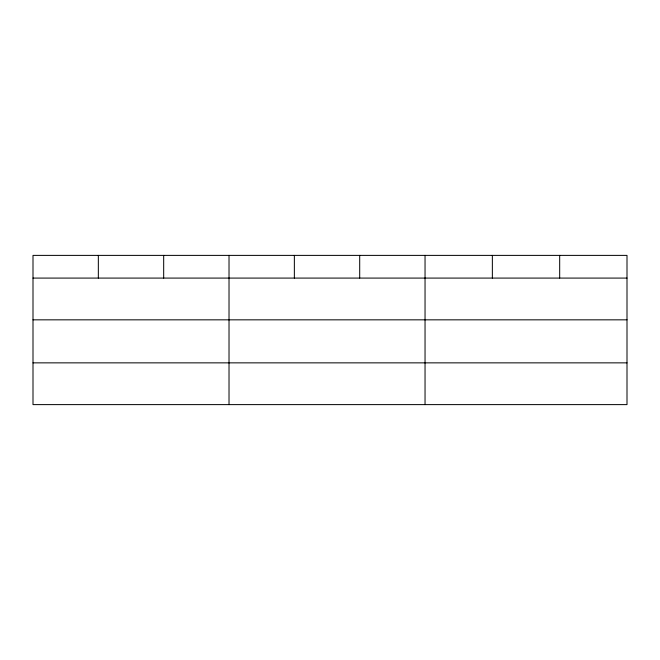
<?xml version="1.0" encoding="UTF-8"?>
<svg xmlns="http://www.w3.org/2000/svg" width="660" height="660" viewBox="0 0 660 660"><rect width="100%" height="100%" fill="white"/><g stroke="black" fill="none" stroke-linecap="round" stroke-linejoin="round"><path stroke-width="0.99" d="M627 319.836L627 255.387L33 255.387L33 404.613L627 404.613L627 319.836L33 319.836M33 278.083L627 278.083M33 362.86L627 362.86M559.68 255.387L559.68 278.083M492.36 255.387L492.36 278.083M425.04 255.387L425.04 404.613M359.7 255.387L359.7 278.083M294.36 255.387L294.36 278.083M229.02 255.387L229.02 404.613M163.68 255.387L163.68 278.083M98.34 255.387L98.34 278.083"/></g></svg>
